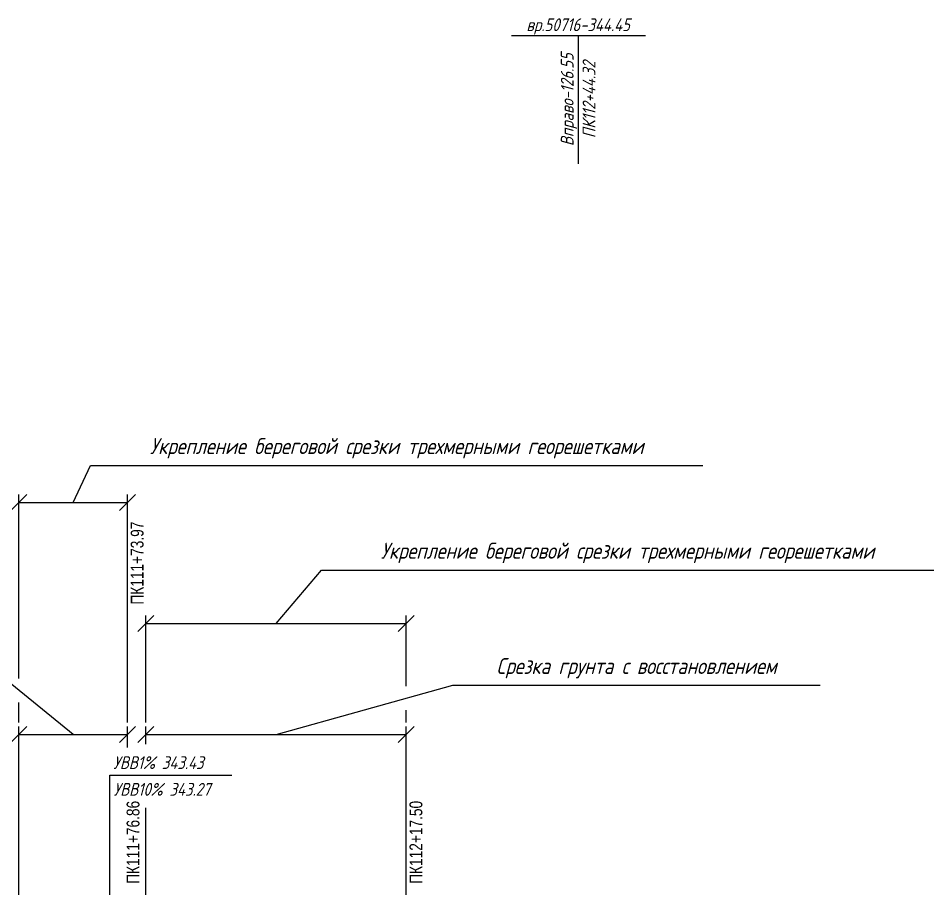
# Model space of a CAD drawing. Extents: x 32 to 1138, y -41 to 702.
# Drawn here: x 206.4 to 349.3, y 460.9 to 596.8 of the extents above; entities that cross this region are included whole.
import ezdxf
from ezdxf.enums import TextEntityAlignment as Align

# ---------------------------------------------------------------- set-up
doc = ezdxf.new("R2010")
doc.units = 0
doc.layers.add('ИИ_ГИДРОЛОГИЯ_025', color=150, linetype='Continuous', lineweight=25)
doc.layers.add('ИИ_ПРОФИЛЬ_025', color=7, linetype='Continuous', lineweight=25)
doc.layers.add('Оформление', color=7, linetype='Continuous')
doc.layers.add('ТХ-Л', color=140, linetype='Continuous')
doc.styles.add('VNIPISIMPLEXCUR', font='simplex.shx', dxfattribs={"width": 0.8, "oblique": 15})
doc.dimstyles.new('ИИ-1000-м-dm$0', dxfattribs={"dimtxt": 2.5, "dimasz": 2.5, "dimexe": 1.25, "dimexo": 0, "dimgap": 1, "dimtad": 1, "dimtoh": 1, "dimzin": 1, "dimdsep": 46, "dimtxsty": 'VNIPISIMPLEXCUR', "dimblk": 'OBLIQUE', "dimcen": 2.5, "dimaunit": 1, "dimazin": 0, "dimtfac": 1, "dimtmove": 1, "dimatfit": 2, "dimfxl": 1, "dimarcsym": 0})

# ---------------------------------------------------------------- blocks, each defined once
blk = doc.blocks.new('_Oblique')
at = {"color": 0, "linetype": 'ByBlock', "lineweight": -2}
blk.add_line((-0.5, -0.5), (0.5, 0.5), dxfattribs=at)
blk = doc.blocks.new('*D25')
at = {"layer": 'Defpoints', "color": 0, "transparency": 16777216}
for p in [(223.46, 521.2), (206.48, 427.9), (223.46, 425.35)]:
    blk.add_point(p, dxfattribs=at)
at = {"layer": 'ТХ-Л', "color": 0, "lineweight": -2, "transparency": 16777216}
for p, q in [((214.97, 521.2), (217.7, 527)), ((217.7, 527), (313.29, 527)), ((206.48, 493.75), (206.48, 522.45)), ((223.46, 486.83), (223.46, 522.45)), ((206.48, 521.2), (223.46, 521.2)), ((206.48, 486.83), (206.48, 490)), ((206.48, 433.42), (206.48, 483.08)), ((223.46, 436.17), (223.46, 458.35)), ((223.46, 428.6), (223.46, 428.87))]:
    blk.add_line(p, q, dxfattribs=at)
at = {"layer": 'ТХ-Л', "color": 0, "lineweight": -2, "transparency": 16777216, "xscale": 2.5, "yscale": 2.5, "zscale": 2.5, "rotation": 180}
blk.add_blockref('_Oblique', (206.48, 521.2), dxfattribs=at)
at = {"layer": 'ТХ-Л', "color": 0, "lineweight": -2, "transparency": 16777216, "xscale": 2.5, "yscale": 2.5, "zscale": 2.5}
blk.add_blockref('_Oblique', (223.46, 521.2), dxfattribs=at)
at = {"layer": 'ТХ-Л', "color": 0, "transparency": 16777216, "insert": (265.49, 529.67), "char_height": 2.5, "attachment_point": 5, "style": 'VNIPISIMPLEXCUR'}
blk.add_mtext('Укрепление береговой срезки трехмерными георешетками', dxfattribs=at)
blk = doc.blocks.new('*D26')
at = {"layer": 'Defpoints', "color": 0, "transparency": 16777216}
for p in [(223.46, 484.96), (223.46, 482.97), (206.48, 463.97)]:
    blk.add_point(p, dxfattribs=at)
at = {"layer": 'ТХ-Л', "color": 0, "lineweight": -2, "transparency": 16777216}
for p, q in [((200.14, 497.04), (142.81, 497.04)), ((214.97, 484.96), (200.14, 497.04)), ((206.48, 463.97), (206.48, 486.21)), ((223.46, 482.97), (223.46, 486.21)), ((206.48, 484.96), (223.46, 484.96))]:
    blk.add_line(p, q, dxfattribs=at)
at = {"layer": 'ТХ-Л', "color": 0, "lineweight": -2, "transparency": 16777216, "xscale": 2.5, "yscale": 2.5, "zscale": 2.5, "rotation": 180}
blk.add_blockref('_Oblique', (206.48, 484.96), dxfattribs=at)
at = {"layer": 'ТХ-Л', "color": 0, "lineweight": -2, "transparency": 16777216, "xscale": 2.5, "yscale": 2.5, "zscale": 2.5}
blk.add_blockref('_Oblique', (223.46, 484.96), dxfattribs=at)
at = {"layer": 'ТХ-Л', "color": 0, "transparency": 16777216, "insert": (171.47, 499.71), "char_height": 2.5, "attachment_point": 5, "style": 'VNIPISIMPLEXCUR'}
blk.add_mtext('Срезка грунта с восстановлением ', dxfattribs=at)
blk = doc.blocks.new('*D27')
at = {"layer": 'Defpoints', "color": 0, "transparency": 16777216}
for p in [(266.98, 502.3), (266.98, 429.75), (226.34, 425.35)]:
    blk.add_point(p, dxfattribs=at)
at = {"layer": 'ТХ-Л', "color": 0, "lineweight": -2, "transparency": 16777216}
for p, q in [((246.66, 502.3), (253.73, 510.66)), ((253.73, 510.66), (349.32, 510.66)), ((226.34, 486.83), (226.34, 503.55)), ((266.98, 492.51), (266.98, 503.55)), ((226.34, 502.3), (266.98, 502.3)), ((266.98, 486.83), (266.98, 488.76)), ((266.98, 433.42), (266.98, 483.08)), ((226.34, 459.72), (226.34, 473.55)), ((226.34, 433.42), (226.34, 453.47)), ((226.34, 428.73), (226.34, 428.87))]:
    blk.add_line(p, q, dxfattribs=at)
at = {"layer": 'ТХ-Л', "color": 0, "lineweight": -2, "transparency": 16777216, "xscale": 2.5, "yscale": 2.5, "zscale": 2.5, "rotation": 180}
blk.add_blockref('_Oblique', (226.34, 502.3), dxfattribs=at)
at = {"layer": 'ТХ-Л', "color": 0, "lineweight": -2, "transparency": 16777216, "xscale": 2.5, "yscale": 2.5, "zscale": 2.5}
blk.add_blockref('_Oblique', (266.98, 502.3), dxfattribs=at)
at = {"layer": 'ТХ-Л', "color": 0, "transparency": 16777216, "insert": (301.52, 513.33), "char_height": 2.5, "attachment_point": 5, "style": 'VNIPISIMPLEXCUR'}
blk.add_mtext('Укрепление береговой срезки трехмерными георешетками', dxfattribs=at)
blk = doc.blocks.new('*D28')
at = {"layer": 'Defpoints', "color": 0, "transparency": 16777216}
for p in [(266.98, 484.96), (266.98, 480.42), (226.34, 461.42)]:
    blk.add_point(p, dxfattribs=at)
at = {"layer": 'ТХ-Л', "color": 0, "lineweight": -2, "transparency": 16777216}
for p, q in [((246.66, 484.96), (274.25, 492.67)), ((274.25, 492.67), (331.59, 492.67)), ((226.34, 483.47), (226.34, 486.21)), ((266.98, 480.42), (266.98, 486.21)), ((226.34, 484.96), (266.98, 484.96)), ((226.34, 461.42), (226.34, 473.55))]:
    blk.add_line(p, q, dxfattribs=at)
at = {"layer": 'ТХ-Л', "color": 0, "lineweight": -2, "transparency": 16777216, "xscale": 2.5, "yscale": 2.5, "zscale": 2.5, "rotation": 180}
blk.add_blockref('_Oblique', (226.34, 484.96), dxfattribs=at)
at = {"layer": 'ТХ-Л', "color": 0, "lineweight": -2, "transparency": 16777216, "xscale": 2.5, "yscale": 2.5, "zscale": 2.5}
blk.add_blockref('_Oblique', (266.98, 484.96), dxfattribs=at)
at = {"layer": 'ТХ-Л', "color": 0, "transparency": 16777216, "insert": (302.92, 495.34), "char_height": 2.5, "attachment_point": 5, "style": 'VNIPISIMPLEXCUR'}
blk.add_mtext('Срезка грунта с восстановлением ', dxfattribs=at)

msp = doc.modelspace()

# ---------------------------------------------------------------- linework, layer by layer
at = {"layer": 'ИИ_ГИДРОЛОГИЯ_025', "flags": 128}
for points in [[(220.698, 430.748), (220.698, 460.83), (220.698, 478.613)], [(220.698, 478.613), (239.759, 478.613)]]:
    msp.add_lwpolyline(points, dxfattribs=at)
at = {"layer": 'ИИ_ПРОФИЛЬ_025', "flags": 128}
for points in [[(283.391, 594.087), (304.304, 594.087)], [(293.805, 594.087), (293.805, 574.087)]]:
    msp.add_lwpolyline(points, dxfattribs=at)
at = {"layer": 'Оформление', "lineweight": 15}
msp.add_line((266.985, 462.248), (266.985, 427.248), dxfattribs=at)

# ---------------------------------------------------------------- texts
at = {"layer": 'ИИ_ГИДРОЛОГИЯ_025', "style": 'VNIPISIMPLEXCUR', "oblique": 15, "width": 0.8}
for s, p in [('УВВ1%%% 343.43', (221.248, 479.593)), ('УВВ10%%% 343.27', (221.296, 475.42))]:
    msp.add_text(s, height=2, dxfattribs=at).set_placement(p)
at = {"layer": 'ИИ_ПРОФИЛЬ_025', "style": 'VNIPISIMPLEXCUR', "oblique": 15, "width": 0.8}
msp.add_text('вр.50716-344.45', height=2, dxfattribs=at).set_placement((293.805, 594.787), align=Align.CENTER)
msp.add_text('Вправо-126.55', height=2, rotation=90, dxfattribs=at).set_placement((293.105, 584.087), align=Align.CENTER)
msp.add_text('ПК112+44.32', height=2, rotation=90, dxfattribs=at).set_placement((294.505, 584.087), align=Align.TOP_CENTER)
at = {"layer": 'Оформление', "char_height": 2, "rotation": 90}
for s, insert, attachment_point in [('{\\W0.8;ПК111+73.97}', (223.956, 518.221), 3), ('{\\W0.8;ПК111+76.86}', (225.344, 474.623), 9), ('\\W0.800;\\W0.8;\\Q0.0;ПК112+17.50', (267.485, 474.623), 3)]:
    msp.add_mtext(s, dxfattribs=dict(at, insert=insert, attachment_point=attachment_point))

# ---------------------------------------------------------------- dimensions: what is measured, and where the dimension line sits
at = {"layer": 'ТХ-Л'}
for base, p1, p2, text, picture, middle in [((223.456, 521.202), (206.485, 427.898), (223.456, 425.348), 'Укрепление береговой срезки трехмерными георешетками', '*D25', (218.697, 527.004)), ((266.985, 502.301), (226.344, 425.348), (266.985, 429.748), 'Укрепление береговой срезки трехмерными георешетками', '*D27', (254.728, 510.659)), ((223.456, 484.958), (206.485, 463.972), (223.456, 482.969), 'Срезка грунта с восстановлением ', '*D26', (199.14, 497.041)), ((266.985, 484.958), (226.344, 461.422), (266.985, 480.419), 'Срезка грунта с восстановлением ', '*D28', (275.252, 492.67))]:
    dim = msp.add_linear_dim(base=base, p1=p1, p2=p2, text=text, dimstyle='ИИ-1000-м-dm$0', override={"dimlfac": 1, "dimtxsty": 'VNIPISIMPLEXCUR', "dimtolj": 0}, dxfattribs=at)
    dim.commit()
    dim.dimension.update_dxf_attribs({"geometry": picture, "text_midpoint": middle, "dimtype": 160})

doc.saveas('drawing.dxf')
